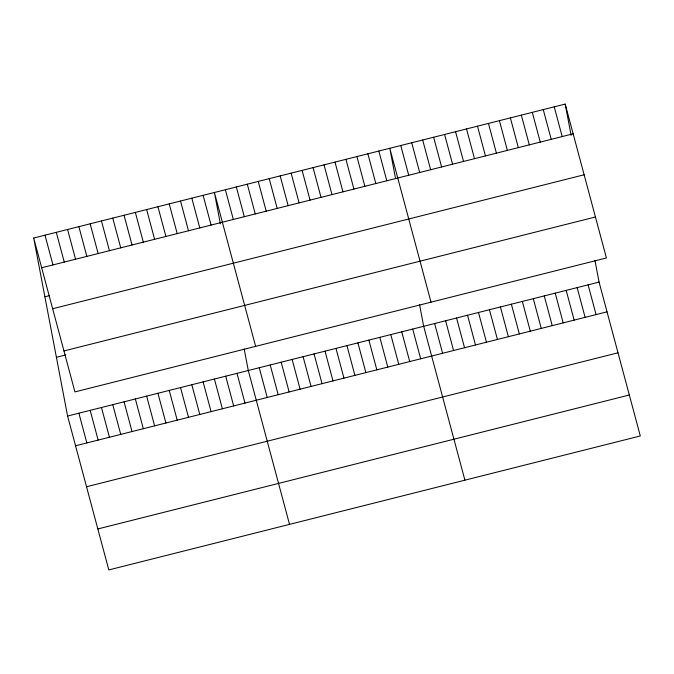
<?xml version="1.0" encoding="UTF-8"?>
<svg xmlns="http://www.w3.org/2000/svg" width="674" height="674" viewBox="0 0 674 674"><rect width="100%" height="100%" fill="white"/><g stroke="black" fill="none" stroke-linecap="round" stroke-linejoin="round"><path stroke-width="1.01" d="M33.7 238.032L565.183 104.074L606.415 257.957L74.932 391.906L33.7 238.032L67.585 416.043L108.817 569.926L640.3 435.968L599.068 282.094L594.965 260.552M41.67 267.772L573.153 133.814M44.88 296.779L49.59 295.591M52.648 308.734L584.131 174.785M63.954 350.943L595.437 216.986M56.405 357.304L65.816 354.928M67.585 416.043L599.068 282.094M75.555 445.784L607.038 311.835M86.533 486.754L618.016 352.797M97.84 528.955L629.322 395.006M554.222 106.837L562.192 136.578M543.261 109.601L551.231 139.341M588.107 284.858L596.077 314.598M532.3 112.364L540.27 142.104M577.146 287.621L585.116 317.361M521.339 115.128L529.301 144.868M566.185 290.384L574.155 320.116M510.378 117.891L518.34 147.631M555.224 293.148L563.186 322.88M499.409 120.654L507.379 150.395M544.263 295.903L552.225 325.643M488.448 123.418L496.418 153.158M533.294 298.666L541.264 328.406M477.487 126.181L485.457 155.921M522.333 301.43L530.303 331.17M466.526 128.945L474.496 158.685M511.372 304.193L519.342 333.933M455.565 131.708L463.535 161.448M500.411 306.956L508.381 336.697M444.604 134.471L452.574 164.203M489.45 309.72L497.42 339.46M433.643 137.235L441.613 166.967M478.489 312.483L486.459 342.224M422.682 139.99L430.644 169.73M467.529 315.247L475.499 344.987M411.721 142.753L419.683 172.493M456.568 318.01L464.538 347.75M400.752 145.517L408.722 175.257M445.607 320.773L453.568 350.514M431.023 302.154L389.791 148.28L395.385 177.658M434.637 323.537L442.607 353.277M378.83 151.043L386.8 180.784M464.908 480.174L423.676 326.3L419.582 304.758M367.869 153.807L375.839 183.547M412.715 329.064L420.686 358.795M356.908 156.57L364.878 186.31M401.755 331.827L409.725 361.559M345.947 159.334L353.917 189.074M390.794 334.582L398.764 364.322M334.986 162.097L342.956 191.837M379.833 337.345L387.803 367.086M324.026 164.86L331.987 194.601M368.872 340.109L376.842 369.849M313.065 167.624L321.026 197.364M357.911 342.872L365.881 372.612M302.095 170.387L310.065 200.119M346.95 345.636L354.912 375.376M291.134 173.151L299.104 202.882M335.989 348.399L343.951 378.139M280.173 175.906L288.143 205.646M325.02 351.162L332.99 380.903M269.212 178.669L277.183 208.409M314.059 353.926L322.029 383.666M258.252 181.432L266.222 211.173M303.098 356.689L311.068 386.429M247.291 184.196L255.261 213.936M292.137 359.453L300.107 389.193M236.33 186.959L244.3 216.699M281.176 362.216L289.146 391.956M225.369 189.723L233.339 219.463M270.215 364.979L278.185 394.72M255.631 346.36L214.408 192.486L220.364 223.819M259.254 367.743L267.224 397.475M203.11 195.334L211.08 225.074M289.525 524.38L248.293 370.506L244.19 348.964M191.82 198.181L199.782 227.922M236.995 373.345L244.965 403.086M180.522 201.029L188.493 230.769M225.706 376.193L233.667 405.933M169.225 203.877L177.195 233.608M214.408 379.041L222.378 408.781M157.935 206.716L165.905 236.456M203.11 381.888L211.08 411.629M146.637 209.563L154.607 239.304M191.82 384.736L199.79 414.476M135.348 212.411L143.318 242.151M180.522 387.584L188.493 417.324M124.05 215.259L132.02 244.999M169.233 390.431L177.203 420.163M112.76 218.106L120.73 247.847M157.935 393.271L165.905 423.011M101.462 220.954L109.432 250.694M146.646 396.118L154.616 425.858M90.173 223.802L98.143 253.534M135.348 398.966L143.318 428.706M78.875 226.641L86.845 256.381M124.058 401.814L132.028 431.554M67.585 229.489L75.547 259.229M112.76 404.661L120.73 434.401M56.287 232.336L64.257 262.076M101.471 407.509L109.432 437.249M44.998 235.184L52.96 264.924M90.173 410.356L98.143 440.088M78.883 413.196L86.845 442.936M565.183 104.074L571.148 135.407"/></g></svg>
